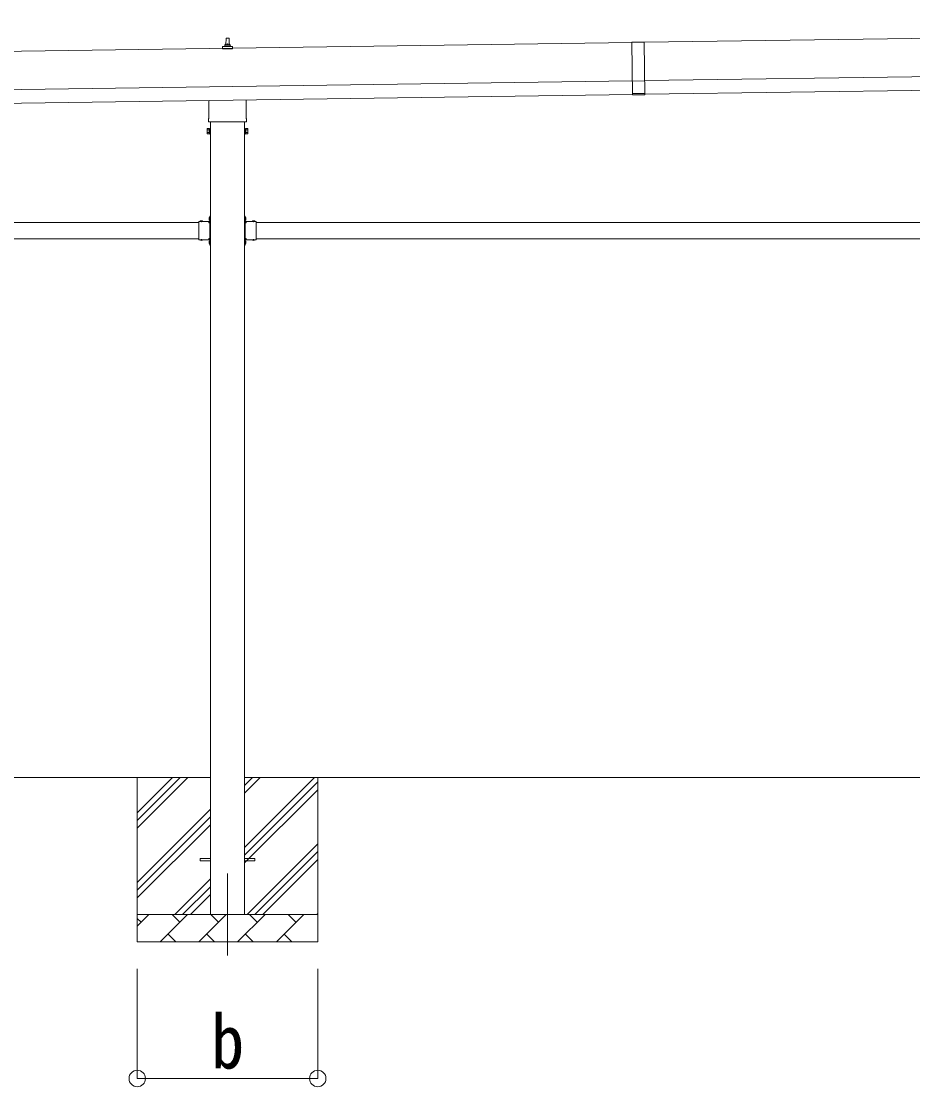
# Model space of a CAD drawing. Units: millimetres at full size, sheet at 1:60; details may follow other scales. Extents: x -16864 to 16864, y -11640 to 11640.
# Drawn here: x -2243 to 1016, y -7958 to -4067 of the extents above; entities that cross this region are included whole.
import ezdxf
from ezdxf.enums import TextEntityAlignment as Align

# ---------------------------------------------------------------- set-up
doc = ezdxf.new("R2010")
doc.units = ezdxf.units.MM
doc.header["$LTSCALE"] = 60
doc.header["$PDMODE"] = 32
doc.header["$PDSIZE"] = 60
doc.linetypes.add('CHAIN1', pattern=[8, 5, -1, 1, -1])
doc.linetypes.add('USER3', pattern=[4, 3, -1])
for name, color, linetype, lineweight in [('0-1_Defpoints', 7, 'CHAIN1', 9), ('0-2_TEXT1', 4, 'Continuous', 9), ('0-3_OTH_LINE', 7, 'Continuous', 9), ('0-8_DIM1', 6, 'Continuous', 9)]:
    doc.layers.add(name, color=color, linetype=linetype, lineweight=lineweight)
doc.styles.add('ＭＳ ゴシック', font='')
doc.styles.get('ＭＳ ゴシック').set_extended_font_data('MS Gothic')

msp = doc.modelspace()

# ---------------------------------------------------------------- linework, layer by layer
at = {"layer": '0-1_Defpoints'}
msp.add_line((-1489.1, -7179.33), (-1489.1, -7528.33), dxfattribs=at)
at = {"layer": '0-2_TEXT1'}
for p, q in [((5398.6, -4066.67), (33.65, -4143.31)), ((-11.35, -4143.96), (-5376.3, -4220.6)), ((-1507.04, -4167.72), (-1507.04, -4160)), ((-1506.66, -4159.22), (-1470.92, -4159.22)), ((-1506.27, -4159.03), (-1499.55, -4157.4)), ((-1499.17, -4157.22), (-1478.41, -4157.22)), ((-1498.79, -4156.43), (-1498.79, -4152.22)), ((-1497.79, -4152.22), (-1479.79, -4152.22)), ((-1494.79, -4152.22), (-1494.06, -4128.69)), ((-1493.06, -4127.72), (-1484.52, -4127.72)), ((-1483.52, -4128.69), (-1482.79, -4152.22)), ((-1478.79, -4156.43), (-1478.79, -4152.22)), ((-1471.3, -4159.03), (-1478.02, -4157.4)), ((-1470.54, -4167.72), (-1470.54, -4160)), ((-11.36, -4142.96), (33.63, -4142.31)), ((-11.36, -4142.96), (-8.61, -4335.44)), ((33.65, -4143.31), (-11.35, -4143.96)), ((33.63, -4142.31), (36.38, -4334.79)), ((-1470.54, -4167.72), (-1507.04, -4167.72)), ((35.65, -4283.3), (5400.6, -4206.66)), ((36.36, -4333.29), (5401.31, -4256.65)), ((-5374.3, -4360.58), (-9.35, -4283.94)), ((35.66, -4284.3), (-9.33, -4284.94)), ((-5373.59, -4410.58), (-8.63, -4333.94)), ((-1557.4, -4421.7), (-1557.4, -4356.06)), ((-1420.8, -4354.11), (-1420.8, -4421.7)), ((36.31, -4329.8), (-8.68, -4330.44)), ((36.38, -4334.79), (-8.61, -4335.44)), ((-1559.1, -4430.48), (-1559.1, -4424.98)), ((-1421.16, -4433.98), (-1557.03, -4433.98)), ((-1551.6, -4433.98), (-1551.6, -7329.33)), ((-1426.6, -7329.33), (-1426.6, -4433.98)), ((-1419.1, -4424.98), (-1419.1, -4430.48)), ((-1563.1, -4459.98), (-1562.34, -4458.66)), ((-1563.1, -4459.98), (-1563.1, -4476.98)), ((-1556.1, -4463.57), (-1562.34, -4463.57)), ((-1556.1, -4473.38), (-1562.34, -4473.38)), ((-1422.1, -4463.57), (-1415.86, -4463.57)), ((-1422.1, -4473.38), (-1415.86, -4473.38)), ((-1415.1, -4459.98), (-1415.86, -4458.66)), ((-1415.1, -4459.98), (-1415.1, -4476.98)), ((-1563.1, -4476.98), (-1562.34, -4478.29)), ((-1556.1, -4478.29), (-1562.34, -4478.29)), ((-1553.6, -4477.68), (-1556.1, -4477.68)), ((-1424.6, -4477.68), (-1422.1, -4477.68)), ((-1422.1, -4478.29), (-1415.86, -4478.29)), ((-1415.1, -4476.98), (-1415.86, -4478.29)), ((-1554.1, -4782.43), (-1553.6, -4782.43)), ((-1553.6, -4778.33), (-1551.6, -4778.33)), ((-1553.6, -4778.33), (-1553.6, -4798.33)), ((-1553.6, -4782.43), (-1553.6, -4794.23)), ((-1551.6, -4785.33), (-1553.6, -4785.33)), ((-1551.6, -4778.33), (-1551.6, -4798.33)), ((-1424.6, -4778.33), (-1426.6, -4778.33)), ((-1426.6, -4778.33), (-1426.6, -4798.33)), ((-1426.6, -4785.33), (-1424.6, -4785.33)), ((-1424.6, -4778.33), (-1424.6, -4798.33)), ((-1424.09, -4782.43), (-1424.6, -4782.43)), ((-1424.6, -4782.43), (-1424.6, -4794.23)), ((-4384.6, -4801.33), (-1593.6, -4801.33)), ((-1593.6, -4798.33), (-1593.6, -4864.33)), ((-1593.6, -4798.33), (-1553.6, -4798.33)), ((-1590.5, -4797.82), (-1590.5, -4798.33)), ((-1590.5, -4798.33), (-1578.7, -4798.33)), ((-1557.6, -4801.33), (-1552.1, -4801.33)), ((-1551.6, -4791.33), (-1553.6, -4791.33)), ((-1553.6, -4802.33), (-1553.6, -4860.33)), ((-1552.1, -4801.33), (-1552.1, -4861.33)), ((-1426.6, -4791.33), (-1424.6, -4791.33)), ((-1420.6, -4801.33), (-1426.1, -4801.33)), ((-1426.1, -4801.33), (-1426.1, -4861.33)), ((-1384.6, -4798.33), (-1424.6, -4798.33)), ((-1424.6, -4802.33), (-1424.6, -4860.33)), ((-1387.7, -4798.33), (-1399.5, -4798.33)), ((-1387.7, -4797.82), (-1387.7, -4798.33)), ((-1384.6, -4798.33), (-1384.6, -4864.33)), ((-1384.6, -4801.33), (1406.4, -4801.33)), ((-4384.6, -4861.33), (-1593.6, -4861.33)), ((-1593.6, -4864.33), (-1553.6, -4864.33)), ((-1590.5, -4864.84), (-1590.5, -4864.33)), ((-1590.5, -4864.33), (-1578.7, -4864.33)), ((-1557.6, -4861.33), (-1552.1, -4861.33)), ((-1553.6, -4862.33), (-1557.6, -4862.33)), ((-1553.6, -4864.33), (-1553.6, -4884.33)), ((-1551.6, -4864.33), (-1551.6, -4884.33)), ((-1426.6, -4864.33), (-1426.6, -4884.33)), ((-1420.6, -4861.33), (-1426.1, -4861.33)), ((-1424.6, -4862.33), (-1420.6, -4862.33)), ((-1424.6, -4864.33), (-1424.6, -4884.33)), ((-1384.6, -4864.33), (-1424.6, -4864.33)), ((-1387.7, -4864.33), (-1399.5, -4864.33)), ((-1387.7, -4864.84), (-1387.7, -4864.33)), ((-1384.6, -4861.33), (1406.4, -4861.33)), ((-1554.1, -4868.43), (-1553.6, -4868.43)), ((-1553.6, -4868.43), (-1553.6, -4880.23)), ((-1551.6, -4871.33), (-1553.6, -4871.33)), ((-1551.6, -4877.33), (-1553.6, -4877.33)), ((-1553.6, -4884.33), (-1551.6, -4884.33)), ((-1426.6, -4871.33), (-1424.6, -4871.33)), ((-1426.6, -4877.33), (-1424.6, -4877.33)), ((-1424.6, -4884.33), (-1426.6, -4884.33)), ((-1424.09, -4868.43), (-1424.6, -4868.43)), ((-1424.6, -4868.43), (-1424.6, -4880.23)), ((-1589.1, -7124.83), (-1551.6, -7124.83)), ((-1589.1, -7133.83), (-1589.1, -7124.83)), ((-1589.1, -7124.83), (-1551.6, -7124.83)), ((-1589.1, -7133.83), (-1589.1, -7124.83)), ((-1589.1, -7133.83), (-1551.6, -7133.83)), ((-1589.1, -7133.83), (-1551.6, -7133.83)), ((-1426.6, -7124.83), (-1389.1, -7124.83)), ((-1426.6, -7124.83), (-1389.1, -7124.83)), ((-1426.6, -7133.83), (-1389.1, -7133.83)), ((-1426.6, -7133.83), (-1389.1, -7133.83)), ((-1389.1, -7133.83), (-1389.1, -7124.83)), ((-1389.1, -7133.83), (-1389.1, -7124.83))]:
    msp.add_line(p, q, dxfattribs=at)
for points in [[(-1556.1, -4478.29), (-1556.1, -4458.66), (-1562.34, -4458.66)], [(-1556.1, -4477.68), (-1556.1, -4459.28), (-1553.6, -4459.28)], [(-1422.1, -4477.68), (-1422.1, -4459.28), (-1424.6, -4459.28)], [(-1422.1, -4478.29), (-1422.1, -4458.66), (-1415.86, -4458.66)], [(-1554.1, -4782.43), (-1554.1, -4794.23), (-1553.6, -4794.23)], [(-1424.09, -4782.43), (-1424.09, -4794.23), (-1424.6, -4794.23)], [(-1590.5, -4797.82), (-1578.7, -4797.82), (-1578.7, -4798.33)], [(-1553.6, -4802.33), (-1557.6, -4802.33), (-1557.6, -4800.33), (-1553.6, -4800.33)], [(-1424.6, -4802.33), (-1420.6, -4802.33), (-1420.6, -4800.33), (-1424.6, -4800.33)], [(-1387.7, -4797.82), (-1399.5, -4797.82), (-1399.5, -4798.33)], [(-1590.5, -4864.84), (-1578.7, -4864.84), (-1578.7, -4864.33)], [(-1553.6, -4860.33), (-1557.6, -4860.33), (-1557.6, -4862.33)], [(-1424.6, -4860.33), (-1420.6, -4860.33), (-1420.6, -4862.33)], [(-1387.7, -4864.84), (-1399.5, -4864.84), (-1399.5, -4864.33)], [(-1554.1, -4868.43), (-1554.1, -4880.23), (-1553.6, -4880.23)], [(-1424.09, -4868.43), (-1424.09, -4880.23), (-1424.6, -4880.23)]]:
    msp.add_lwpolyline(points, dxfattribs=at)
for points in [[(-1553.6, -4478.98), (-1553.6, -4457.98), (-1551.6, -4457.98), (-1551.6, -4478.98)], [(-1424.6, -4478.98), (-1424.6, -4457.98), (-1426.6, -4457.98), (-1426.6, -4478.98)]]:
    msp.add_lwpolyline(points, close=True, dxfattribs=at)
at = {"layer": '0-2_TEXT1', "linetype": 'USER3'}
for points in [[(-1556.21, -4785.83), (-1553.43, -4787.19), (-1552.82, -4788.33)], [(-1421.98, -4785.83), (-1424.76, -4787.19), (-1425.37, -4788.33)], [(-1587.1, -4795.72), (-1585.74, -4798.5), (-1584.6, -4799.11)], [(-1582.1, -4795.72), (-1583.45, -4798.5), (-1584.6, -4799.11)], [(-1556.21, -4790.83), (-1553.43, -4789.48), (-1552.82, -4788.33)], [(-1421.98, -4790.83), (-1424.76, -4789.48), (-1425.37, -4788.33)], [(-1396.1, -4795.72), (-1394.74, -4798.5), (-1393.6, -4799.11)], [(-1391.1, -4795.72), (-1392.45, -4798.5), (-1393.6, -4799.11)], [(-1587.1, -4866.94), (-1585.74, -4864.17), (-1584.6, -4863.56)], [(-1582.1, -4866.94), (-1583.45, -4864.17), (-1584.6, -4863.56)], [(-1396.1, -4866.94), (-1394.74, -4864.17), (-1393.6, -4863.56)], [(-1391.1, -4866.94), (-1392.45, -4864.17), (-1393.6, -4863.56)], [(-1556.21, -4871.83), (-1553.43, -4873.19), (-1552.82, -4874.33)], [(-1556.21, -4876.83), (-1553.43, -4875.48), (-1552.82, -4874.33)], [(-1421.98, -4871.83), (-1424.76, -4873.19), (-1425.37, -4874.33)], [(-1421.98, -4876.83), (-1424.76, -4875.48), (-1425.37, -4874.33)]]:
    msp.add_lwpolyline(points, dxfattribs=at)
at = {"layer": '0-2_TEXT1'}
for centre, radius, start, end in [((-1506.04, -4160), 1, 103.62699, 180), ((-1499.79, -4156.43), 1, 283.62699, 0), ((-1494.7, -4152.85), 4.13, 90, 171.17633), ((-1497.79, -4153.22), 1, 90, 180), ((-1493.06, -4128.72), 1, 90, 178.60509), ((-1485.46, -4152.22), 4.83, 133.60282, 180), ((-1492.12, -4152.22), 4.83, 0, 46.39718), ((-1484.52, -4128.72), 1, 1.39491, 90), ((-1482.87, -4152.85), 4.13, 8.82367, 90), ((-1479.79, -4153.22), 1, 0, 90), ((-1477.79, -4156.43), 1, 180, 256.37301), ((-1471.54, -4160), 1, 0, 76.37301), ((-1555.1, -4424.98), 4, 125.09963, 180), ((-1555.1, -4430.48), 4, 180, 194.47751), ((-1555.1, -4430.48), 4, 194.47751, 241.04498), ((-1423.1, -4430.48), 4, 298.95502, 345.52249), ((-1423.1, -4424.98), 4, 0, 54.90037), ((-1423.1, -4430.48), 4, 345.52249, 0), ((-1558.75, -4461.11), 4.34, 145.61575, 214.38425), ((-1546.86, -4468.48), 16.24, 162.41205, 197.58795), ((-1558.75, -4475.84), 4.34, 145.61575, 214.38425), ((-1431.34, -4468.48), 16.24, 342.41205, 17.58795), ((-1419.44, -4461.11), 4.34, 325.61575, 34.38425), ((-1419.44, -4475.84), 4.34, 325.61575, 34.38425), ((-1548.36, -4788.33), 8.23, 134.2189, 225.7811), ((-1429.83, -4788.33), 8.23, 314.2189, 45.7811), ((-1584.6, -4803.56), 8.23, 44.2189, 135.7811), ((-1553.6, -4798.33), 2, 270, 0), ((-1424.6, -4798.33), 2, 180, 270), ((-1393.6, -4803.56), 8.23, 44.2189, 135.7811), ((-1553.6, -4864.33), 2, 0, 90), ((-1424.6, -4864.33), 2, 90, 180), ((-1584.6, -4859.1), 8.23, 224.2189, 315.7811), ((-1548.36, -4874.33), 8.23, 134.2189, 225.7811), ((-1429.83, -4874.33), 8.23, 314.2189, 45.7811), ((-1393.6, -4859.1), 8.23, 224.2189, 315.7811)]:
    msp.add_arc(centre, radius, start, end, dxfattribs=at)
at = {"layer": '0-3_OTH_LINE'}
for p, q in [((-1551.6, -6829.33), (-4426.6, -6829.33)), ((-1819.1, -6829.33), (-1819.1, -7429.33)), ((-1819.1, -7014.38), (-1634.05, -6829.33)), ((-1819.1, -6986.1), (-1662.33, -6829.33)), ((-1819.1, -6957.81), (-1690.61, -6829.33)), ((-1426.6, -7084.43), (-1171.5, -6829.33)), ((-1426.6, -6886.44), (-1369.49, -6829.33)), ((-1426.6, -6858.16), (-1397.77, -6829.33)), ((1448.4, -6829.33), (-1426.6, -6829.33)), ((-1426.6, -7112.72), (-1159.1, -6845.22)), ((-1159.1, -6829.33), (-1159.1, -7429.33)), ((-1426.6, -7141), (-1159.1, -6873.5)), ((-1819.1, -7212.37), (-1551.6, -6944.87)), ((-1819.1, -7240.66), (-1551.6, -6973.16)), ((-1819.1, -7268.94), (-1551.6, -7001.44)), ((-1416.94, -7329.33), (-1159.1, -7071.49)), ((-1388.65, -7329.33), (-1159.1, -7099.77)), ((-1360.37, -7329.33), (-1159.1, -7128.06)), ((-1681.5, -7329.33), (-1551.6, -7199.43)), ((-1653.21, -7329.33), (-1551.6, -7227.72)), ((-1624.93, -7329.33), (-1551.6, -7256)), ((-1819.1, -7329.33), (-1159.1, -7329.33)), ((-1819.1, -7372.23), (-1776.2, -7329.33)), ((-1804.76, -7357.89), (-1819.1, -7343.55)), ((-1734.78, -7429.33), (-1634.78, -7329.33)), ((-1663.33, -7357.89), (-1691.89, -7329.33)), ((-1593.36, -7429.33), (-1493.36, -7329.33)), ((-1521.91, -7357.89), (-1550.47, -7329.33)), ((-1451.94, -7429.33), (-1351.94, -7329.33)), ((-1380.49, -7357.89), (-1409.05, -7329.33)), ((-1310.52, -7429.33), (-1210.52, -7329.33)), ((-1239.07, -7357.89), (-1267.62, -7329.33)), ((-1162.38, -7329.33), (-1159.1, -7326.05)), ((-1159.1, -7429.33), (-1819.1, -7429.33)), ((-1706.23, -7400.78), (-1677.67, -7429.33)), ((-1564.81, -7400.78), (-1536.25, -7429.33)), ((-1423.39, -7400.78), (-1394.83, -7429.33)), ((-1281.96, -7400.78), (-1253.41, -7429.33))]:
    msp.add_line(p, q, dxfattribs=at)
at = {"layer": '0-8_DIM1'}
for p, q in [((-1819.1, -7928.33), (-1819.1, -7528.33)), ((-1159.1, -7928.33), (-1159.1, -7528.33)), ((-1819.1, -7928.33), (-1159.1, -7928.33))]:
    msp.add_line(p, q, dxfattribs=at)
for p in [(-1819.1, -7928.33), (-1159.1, -7928.33)]:
    msp.add_point(p, dxfattribs=at)

# ---------------------------------------------------------------- texts
at = {"layer": '0-8_DIM1', "color": 7, "style": 'ＭＳ ゴシック', "width": 0.9}
msp.add_text('b', height=197.9, dxfattribs=at).set_placement((-1549.1, -7950.83), align=Align.BOTTOM_LEFT)

doc.saveas('drawing.dxf')
